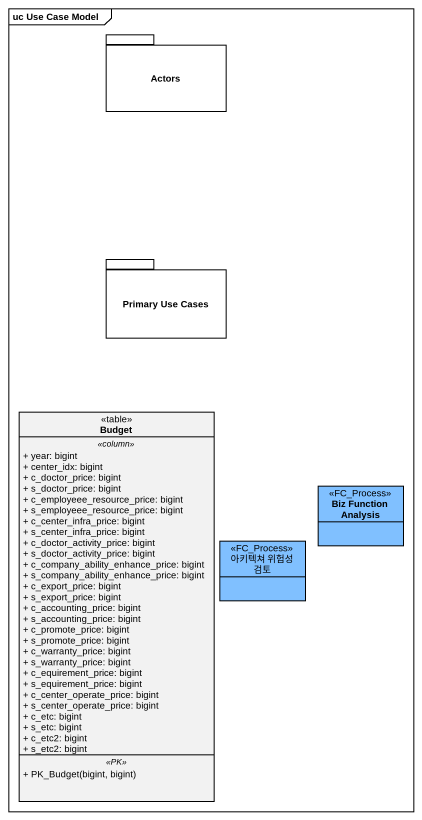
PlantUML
@startuml
mainframe uc Use Case Model
hide circle
hide empty members
skinparam classAttributeIconSize 0
package Actors {
}
package "Primary Use Cases" as Primary_Use_Cases {
}
class Budget <<table>> {
  .. <<column>> ..
  + year: bigint
  + center_idx: bigint
  + c_doctor_price: bigint
  + s_doctor_price: bigint
  + c_employeee_resource_price: bigint
  + s_employeee_resource_price: bigint
  + c_center_infra_price: bigint
  + s_center_infra_price: bigint
  + c_doctor_activity_price: bigint
  + s_doctor_activity_price: bigint
  + c_company_ability_enhance_price: bigint
  + s_company_ability_enhance_price: bigint
  + c_export_price: bigint
  + s_export_price: bigint
  + c_accounting_price: bigint
  + s_accounting_price: bigint
  + c_promote_price: bigint
  + s_promote_price: bigint
  + c_warranty_price: bigint
  + s_warranty_price: bigint
  + c_equirement_price: bigint
  + s_equirement_price: bigint
  + c_center_operate_price: bigint
  + s_center_operate_price: bigint
  + c_etc: bigint
  + s_etc: bigint
  + c_etc2: bigint
  + s_etc2: bigint
  .. <<PK>> ..
  + PK_Budget(bigint, bigint)
}
class "Biz Function Analysis" as Biz_Function_Analysis <<FC_Process>> #80C0FF
class "아키텍쳐 위험성 검토" as 아키텍쳐_위험성_검토 <<FC_Process>> #80C0FF
@enduml
